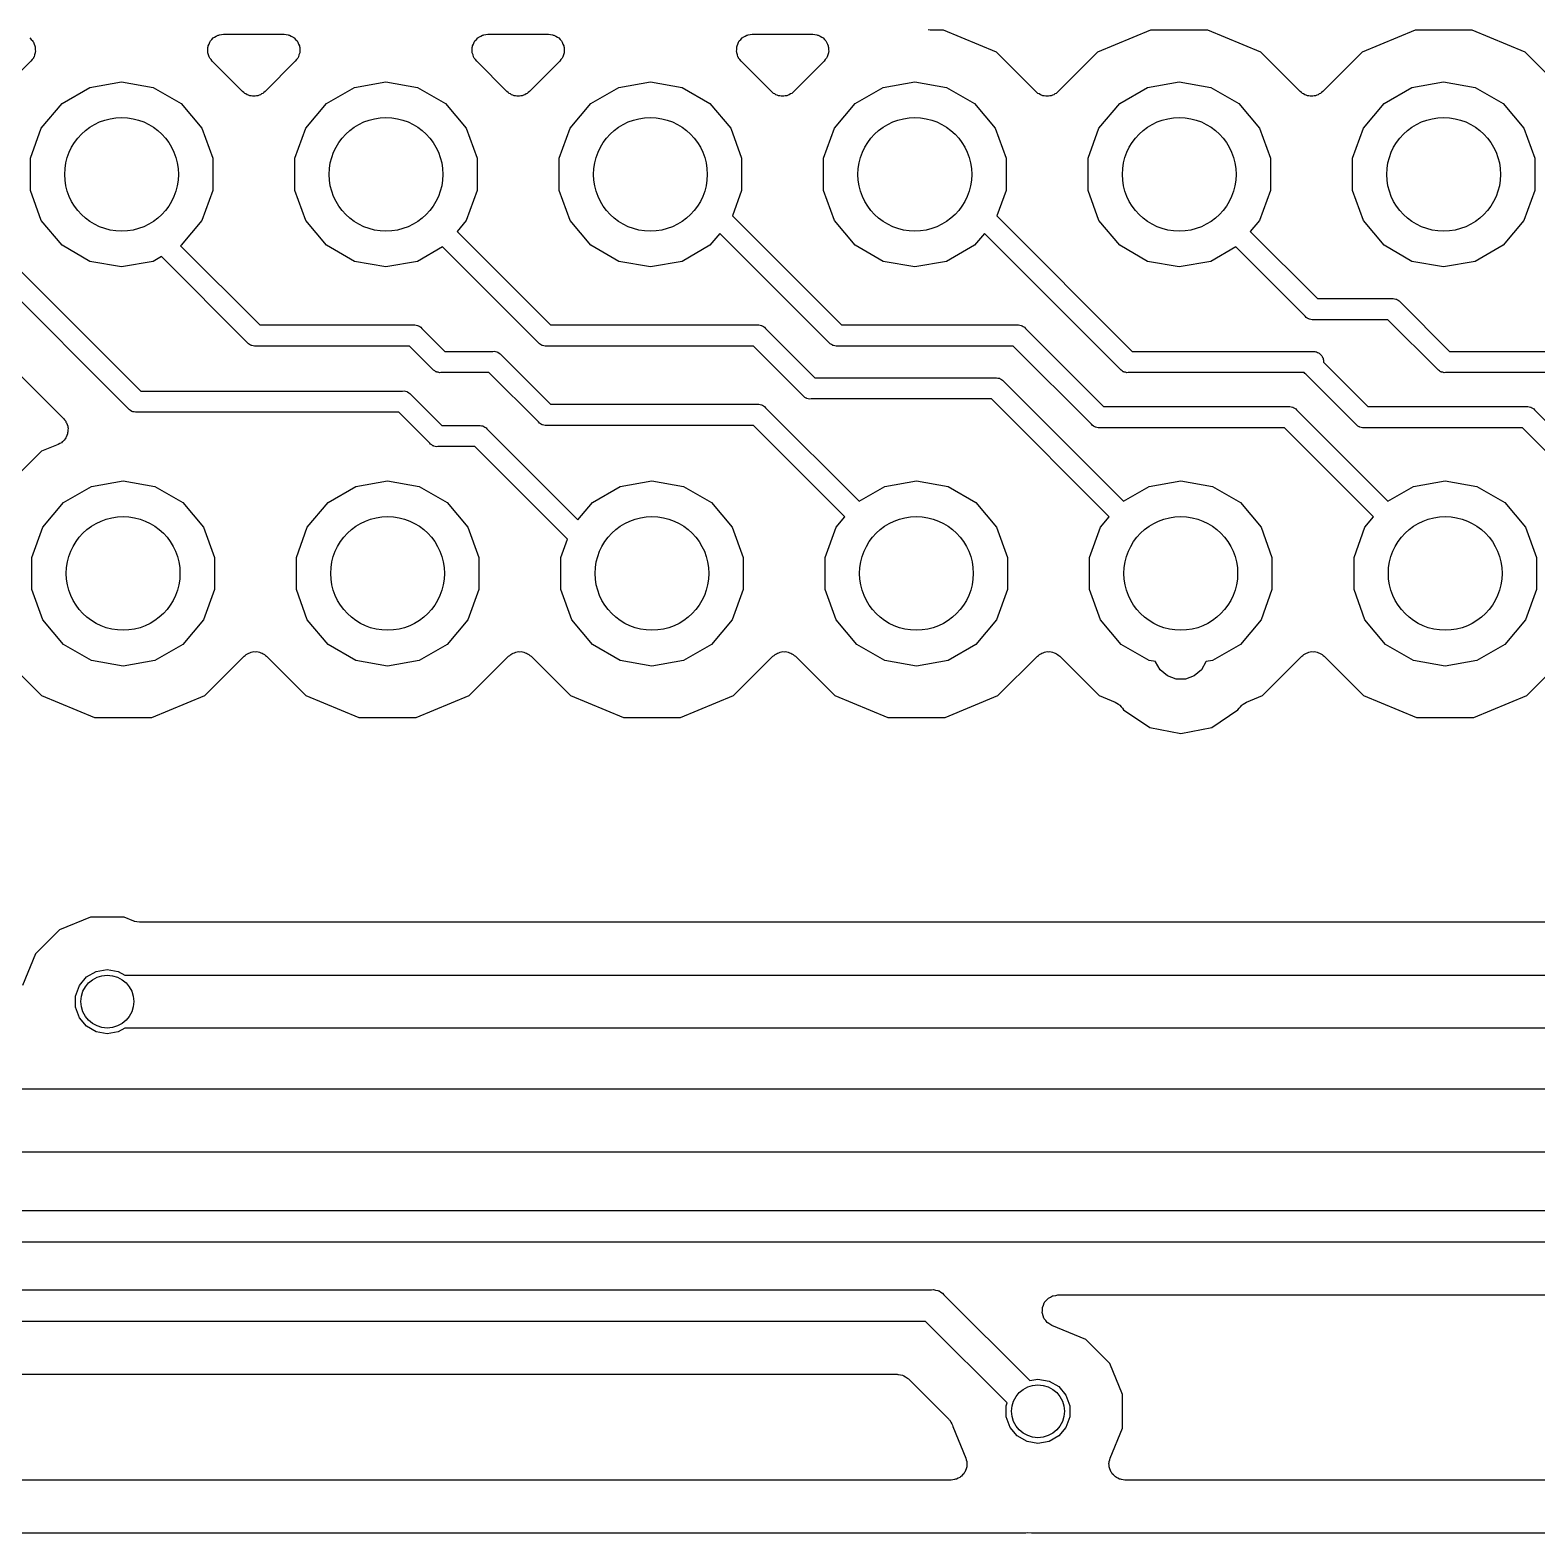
# Model space of a CAD drawing. Extents: x 24 to 196, y -189 to -31.
# Drawn here: x 162.81 to 177.28, y -59.39 to -44.94 of the extents above; entities that cross this region are included whole.
import ezdxf

# ---------------------------------------------------------------- set-up
doc = ezdxf.new("R2010")
doc.units = 0
doc.header["$MEASUREMENT"] = 0
doc.layers.add('BLACK', color=7, linetype='CONTINUOUS')

msp = doc.modelspace()

# ---------------------------------------------------------------- linework, layer by layer
at = {"layer": 'BLACK', "linetype": 'CONTINUOUS'}
for p, q in [((164.575, -45.0157), (164.58, -45.011)), ((164.58, -45.011), (164.598, -45.0025)), ((164.598, -45.0025), (164.615, -44.9926)), ((164.615, -44.9926), (164.622, -44.9914)), ((164.622, -44.9914), (164.628, -44.9886)), ((164.628, -44.9886), (164.647, -44.9869)), ((164.647, -44.9869), (164.667, -44.9834)), ((164.667, -44.9834), (165.249, -44.9834)), ((165.249, -44.9834), (165.269, -44.9869)), ((165.269, -44.9869), (165.288, -44.9886)), ((165.288, -44.9886), (165.294, -44.9914)), ((165.294, -44.9914), (165.301, -44.9926)), ((165.301, -44.9926), (165.318, -45.0025)), ((165.318, -45.0025), (165.336, -45.011)), ((165.336, -45.011), (165.341, -45.0157)), ((167.115, -45.0157), (167.12, -45.011)), ((167.12, -45.011), (167.138, -45.0025)), ((167.138, -45.0025), (167.155, -44.9926)), ((167.155, -44.9926), (167.162, -44.9914)), ((167.162, -44.9914), (167.168, -44.9886)), ((167.168, -44.9886), (167.187, -44.9869)), ((167.187, -44.9869), (167.207, -44.9834)), ((167.207, -44.9834), (167.789, -44.9834)), ((167.789, -44.9834), (167.809, -44.9869)), ((167.809, -44.9869), (167.828, -44.9886)), ((167.828, -44.9886), (167.834, -44.9914)), ((167.834, -44.9914), (167.841, -44.9926)), ((167.841, -44.9926), (167.858, -45.0025)), ((167.858, -45.0025), (167.876, -45.011)), ((167.876, -45.011), (167.881, -45.0157)), ((169.655, -45.0157), (169.66, -45.011)), ((169.66, -45.011), (169.678, -45.0025)), ((169.678, -45.0025), (169.695, -44.9926)), ((169.695, -44.9926), (169.702, -44.9914)), ((169.702, -44.9914), (169.708, -44.9886)), ((169.708, -44.9886), (169.727, -44.9869)), ((169.727, -44.9869), (169.747, -44.9834)), ((169.747, -44.9834), (170.329, -44.9834)), ((170.329, -44.9834), (170.349, -44.9869)), ((170.349, -44.9869), (170.368, -44.9886)), ((170.368, -44.9886), (170.374, -44.9914)), ((170.374, -44.9914), (170.381, -44.9926)), ((170.381, -44.9926), (170.398, -45.0025)), ((170.398, -45.0025), (170.416, -45.011)), ((170.416, -45.011), (170.421, -45.0157)), ((171.454, -44.9457), (171.435, -44.9422)), ((171.583, -44.9457), (171.454, -44.9457)), ((172.092, -45.1564), (171.583, -44.9457)), ((173.573, -44.9457), (173.064, -45.1564)), ((174.123, -44.9457), (173.573, -44.9457)), ((174.632, -45.1564), (174.123, -44.9457)), ((176.113, -44.9457), (175.604, -45.1564)), ((176.663, -44.9457), (176.113, -44.9457)), ((177.172, -45.1564), (176.663, -44.9457)), ((162.807, -45.0191), (162.82, -45.0343)), ((162.82, -45.0343), (162.834, -45.0484)), ((162.834, -45.0484), (162.837, -45.0545)), ((162.837, -45.0545), (162.841, -45.0596)), ((162.841, -45.0596), (162.848, -45.0783)), ((162.848, -45.0783), (162.856, -45.0964)), ((162.856, -45.0964), (162.857, -45.103)), ((162.857, -45.103), (162.859, -45.1093)), ((162.859, -45.1093), (162.859, -45.1293)), ((162.859, -45.1293), (162.861, -45.1491)), ((162.861, -45.1491), (162.859, -45.1556)), ((162.859, -45.1556), (162.859, -45.1623)), ((164.515, -45.1491), (164.517, -45.1293)), ((164.517, -45.1556), (164.515, -45.1491)), ((164.517, -45.1093), (164.519, -45.103)), ((164.517, -45.1293), (164.517, -45.1093)), ((164.517, -45.1623), (164.517, -45.1556)), ((164.519, -45.103), (164.52, -45.0964)), ((164.52, -45.0964), (164.528, -45.0783)), ((164.528, -45.0783), (164.535, -45.0596)), ((164.535, -45.0596), (164.539, -45.0545)), ((164.539, -45.0545), (164.542, -45.0484)), ((164.542, -45.0484), (164.556, -45.0343)), ((164.556, -45.0343), (164.569, -45.0191)), ((164.569, -45.0191), (164.575, -45.0157)), ((165.341, -45.0157), (165.347, -45.0191)), ((165.347, -45.0191), (165.36, -45.0343)), ((165.36, -45.0343), (165.374, -45.0484)), ((165.374, -45.0484), (165.377, -45.0545)), ((165.377, -45.0545), (165.381, -45.0596)), ((165.381, -45.0596), (165.388, -45.0783)), ((165.388, -45.0783), (165.396, -45.0964)), ((165.396, -45.0964), (165.397, -45.103)), ((165.397, -45.103), (165.399, -45.1093)), ((165.399, -45.1093), (165.399, -45.1293)), ((165.399, -45.1293), (165.401, -45.1491)), ((165.401, -45.1491), (165.399, -45.1556)), ((165.399, -45.1556), (165.399, -45.1623)), ((167.055, -45.1491), (167.057, -45.1293)), ((167.057, -45.1556), (167.055, -45.1491)), ((167.057, -45.1093), (167.059, -45.103)), ((167.057, -45.1293), (167.057, -45.1093)), ((167.057, -45.1623), (167.057, -45.1556)), ((167.059, -45.103), (167.06, -45.0964)), ((167.06, -45.0964), (167.068, -45.0783)), ((167.068, -45.0783), (167.075, -45.0596)), ((167.075, -45.0596), (167.079, -45.0545)), ((167.079, -45.0545), (167.082, -45.0484)), ((167.082, -45.0484), (167.096, -45.0343)), ((167.096, -45.0343), (167.109, -45.0191)), ((167.109, -45.0191), (167.115, -45.0157)), ((167.881, -45.0157), (167.887, -45.0191)), ((167.887, -45.0191), (167.9, -45.0343)), ((167.9, -45.0343), (167.914, -45.0484)), ((167.914, -45.0484), (167.917, -45.0545)), ((167.917, -45.0545), (167.921, -45.0596)), ((167.921, -45.0596), (167.928, -45.0783)), ((167.928, -45.0783), (167.936, -45.0964)), ((167.936, -45.0964), (167.937, -45.103)), ((167.937, -45.103), (167.939, -45.1093)), ((167.939, -45.1093), (167.939, -45.1293)), ((167.939, -45.1293), (167.941, -45.1491)), ((167.941, -45.1491), (167.939, -45.1556)), ((167.939, -45.1556), (167.939, -45.1623)), ((169.595, -45.1491), (169.597, -45.1293)), ((169.597, -45.1556), (169.595, -45.1491)), ((169.597, -45.1093), (169.599, -45.103)), ((169.597, -45.1293), (169.597, -45.1093)), ((169.597, -45.1623), (169.597, -45.1556)), ((169.599, -45.103), (169.6, -45.0964)), ((169.6, -45.0964), (169.608, -45.0783)), ((169.608, -45.0783), (169.615, -45.0596)), ((169.615, -45.0596), (169.619, -45.0545)), ((169.619, -45.0545), (169.622, -45.0484)), ((169.622, -45.0484), (169.636, -45.0343)), ((169.636, -45.0343), (169.649, -45.0191)), ((169.649, -45.0191), (169.655, -45.0157)), ((170.421, -45.0157), (170.427, -45.0191)), ((170.427, -45.0191), (170.44, -45.0343)), ((170.44, -45.0343), (170.454, -45.0484)), ((170.454, -45.0484), (170.457, -45.0545)), ((170.457, -45.0545), (170.461, -45.0596)), ((170.461, -45.0596), (170.468, -45.0783)), ((170.468, -45.0783), (170.476, -45.0964)), ((170.476, -45.0964), (170.477, -45.103)), ((170.477, -45.103), (170.479, -45.1093)), ((170.479, -45.1093), (170.479, -45.1293)), ((170.479, -45.1293), (170.481, -45.1491)), ((170.481, -45.1491), (170.479, -45.1556)), ((170.479, -45.1556), (170.479, -45.1623)), ((172.47, -45.5345), (172.092, -45.1564)), ((173.064, -45.1564), (172.686, -45.5345)), ((175.01, -45.5345), (174.632, -45.1564)), ((175.604, -45.1564), (175.226, -45.5345)), ((177.55, -45.5345), (177.172, -45.1564)), ((162.817, -45.2436), (162.526, -45.5345)), ((162.828, -45.2272), (162.817, -45.2436)), ((162.841, -45.212), (162.828, -45.2272)), ((162.843, -45.2057), (162.841, -45.212)), ((162.847, -45.2002), (162.843, -45.2057)), ((162.852, -45.181), (162.847, -45.2002)), ((162.859, -45.1623), (162.852, -45.181)), ((164.524, -45.181), (164.517, -45.1623)), ((164.529, -45.2002), (164.524, -45.181)), ((164.533, -45.2057), (164.529, -45.2002)), ((164.535, -45.212), (164.533, -45.2057)), ((164.548, -45.2273), (164.535, -45.212)), ((164.559, -45.2436), (164.548, -45.2273)), ((164.85, -45.5345), (164.559, -45.2436)), ((165.357, -45.2436), (165.066, -45.5345)), ((165.368, -45.2272), (165.357, -45.2436)), ((165.381, -45.212), (165.368, -45.2272)), ((165.383, -45.2057), (165.381, -45.212)), ((165.387, -45.2002), (165.383, -45.2057)), ((165.392, -45.181), (165.387, -45.2002)), ((165.399, -45.1623), (165.392, -45.181)), ((167.064, -45.181), (167.057, -45.1623)), ((167.069, -45.2002), (167.064, -45.181)), ((167.073, -45.2057), (167.069, -45.2002)), ((167.075, -45.212), (167.073, -45.2057)), ((167.088, -45.2273), (167.075, -45.212)), ((167.099, -45.2436), (167.088, -45.2273)), ((167.39, -45.5345), (167.099, -45.2436)), ((167.897, -45.2436), (167.606, -45.5345)), ((167.908, -45.2272), (167.897, -45.2436)), ((167.921, -45.212), (167.908, -45.2272)), ((167.923, -45.2057), (167.921, -45.212)), ((167.927, -45.2002), (167.923, -45.2057)), ((167.932, -45.181), (167.927, -45.2002)), ((167.939, -45.1623), (167.932, -45.181)), ((169.604, -45.181), (169.597, -45.1623)), ((169.609, -45.2002), (169.604, -45.181)), ((169.613, -45.2057), (169.609, -45.2002)), ((169.615, -45.212), (169.613, -45.2057)), ((169.628, -45.2273), (169.615, -45.212)), ((169.639, -45.2436), (169.628, -45.2273)), ((169.93, -45.5345), (169.639, -45.2436)), ((170.437, -45.2436), (170.146, -45.5345)), ((170.448, -45.2272), (170.437, -45.2436)), ((170.461, -45.212), (170.448, -45.2272)), ((170.463, -45.2057), (170.461, -45.212)), ((170.467, -45.2002), (170.463, -45.2057)), ((170.472, -45.181), (170.467, -45.2002)), ((170.479, -45.1623), (170.472, -45.181)), ((163.384, -45.4938), (163.688, -45.4402)), ((163.688, -45.4402), (163.992, -45.4938)), ((165.924, -45.4938), (166.228, -45.4402)), ((166.228, -45.4402), (166.532, -45.4938)), ((168.464, -45.4938), (168.768, -45.4402)), ((168.768, -45.4402), (169.072, -45.4938)), ((171.004, -45.4938), (171.308, -45.4402)), ((171.308, -45.4402), (171.612, -45.4938)), ((173.544, -45.4938), (173.848, -45.4402)), ((173.848, -45.4402), (174.152, -45.4938)), ((176.084, -45.4938), (176.388, -45.4402)), ((176.388, -45.4402), (176.692, -45.4938)), ((163.116, -45.6484), (163.384, -45.4938)), ((163.992, -45.4938), (164.26, -45.6484)), ((164.861, -45.5422), (164.85, -45.5345)), ((164.871, -45.5516), (164.861, -45.5422)), ((164.883, -45.5572), (164.871, -45.5516)), ((164.894, -45.5649), (164.883, -45.5572)), ((164.906, -45.5683), (164.894, -45.5649)), ((164.919, -45.574), (164.906, -45.5683)), ((164.932, -45.5751), (164.919, -45.574)), ((164.945, -45.5786), (164.932, -45.5751)), ((164.958, -45.5774), (164.945, -45.5786)), ((164.971, -45.5786), (164.958, -45.5774)), ((164.984, -45.5751), (164.971, -45.5786)), ((164.997, -45.574), (164.984, -45.5751)), ((165.01, -45.5683), (164.997, -45.574)), ((165.022, -45.5649), (165.01, -45.5683)), ((165.033, -45.5573), (165.022, -45.5649)), ((165.045, -45.5516), (165.033, -45.5573)), ((165.055, -45.5422), (165.045, -45.5516)), ((165.066, -45.5345), (165.055, -45.5422)), ((165.656, -45.6484), (165.924, -45.4938)), ((166.532, -45.4938), (166.8, -45.6484)), ((167.401, -45.5422), (167.39, -45.5345)), ((167.411, -45.5516), (167.401, -45.5422)), ((167.423, -45.5572), (167.411, -45.5516)), ((167.434, -45.5649), (167.423, -45.5572)), ((167.446, -45.5683), (167.434, -45.5649)), ((167.459, -45.574), (167.446, -45.5683)), ((167.472, -45.5751), (167.459, -45.574)), ((167.485, -45.5786), (167.472, -45.5751)), ((167.498, -45.5774), (167.485, -45.5786)), ((167.511, -45.5786), (167.498, -45.5774)), ((167.524, -45.5751), (167.511, -45.5786)), ((167.537, -45.574), (167.524, -45.5751)), ((167.55, -45.5683), (167.537, -45.574)), ((167.562, -45.5649), (167.55, -45.5683)), ((167.573, -45.5573), (167.562, -45.5649)), ((167.585, -45.5516), (167.573, -45.5573)), ((167.595, -45.5422), (167.585, -45.5516)), ((167.606, -45.5345), (167.595, -45.5422)), ((168.196, -45.6484), (168.464, -45.4938)), ((169.072, -45.4938), (169.34, -45.6484)), ((169.941, -45.5422), (169.93, -45.5345)), ((169.951, -45.5516), (169.941, -45.5422)), ((169.963, -45.5572), (169.951, -45.5516)), ((169.974, -45.5649), (169.963, -45.5572)), ((169.986, -45.5683), (169.974, -45.5649)), ((169.999, -45.574), (169.986, -45.5683)), ((170.012, -45.5751), (169.999, -45.574)), ((170.025, -45.5786), (170.012, -45.5751)), ((170.038, -45.5774), (170.025, -45.5786)), ((170.051, -45.5786), (170.038, -45.5774)), ((170.064, -45.5751), (170.051, -45.5786)), ((170.077, -45.574), (170.064, -45.5751)), ((170.09, -45.5683), (170.077, -45.574)), ((170.102, -45.5649), (170.09, -45.5683)), ((170.113, -45.5573), (170.102, -45.5649)), ((170.125, -45.5516), (170.113, -45.5573)), ((170.135, -45.5422), (170.125, -45.5516)), ((170.146, -45.5345), (170.135, -45.5422)), ((170.736, -45.6484), (171.004, -45.4938)), ((171.612, -45.4938), (171.88, -45.6484)), ((172.481, -45.5422), (172.47, -45.5345)), ((172.491, -45.5516), (172.481, -45.5422)), ((172.503, -45.5573), (172.491, -45.5516)), ((172.514, -45.5649), (172.503, -45.5573)), ((172.526, -45.5683), (172.514, -45.5649)), ((172.539, -45.574), (172.526, -45.5683)), ((172.552, -45.5751), (172.539, -45.574)), ((172.565, -45.5786), (172.552, -45.5751)), ((172.578, -45.5774), (172.565, -45.5786)), ((172.591, -45.5786), (172.578, -45.5774)), ((172.604, -45.5751), (172.591, -45.5786)), ((172.617, -45.574), (172.604, -45.5751)), ((172.63, -45.5683), (172.617, -45.574)), ((172.642, -45.5649), (172.63, -45.5683)), ((172.653, -45.5573), (172.642, -45.5649)), ((172.665, -45.5516), (172.653, -45.5573)), ((172.675, -45.5422), (172.665, -45.5516)), ((172.686, -45.5345), (172.675, -45.5422)), ((173.276, -45.6484), (173.544, -45.4938)), ((174.152, -45.4938), (174.42, -45.6484)), ((175.021, -45.5422), (175.01, -45.5345)), ((175.031, -45.5516), (175.021, -45.5422)), ((175.043, -45.5573), (175.031, -45.5516)), ((175.054, -45.5649), (175.043, -45.5573)), ((175.066, -45.5683), (175.054, -45.5649)), ((175.079, -45.574), (175.066, -45.5683)), ((175.092, -45.5751), (175.079, -45.574)), ((175.105, -45.5786), (175.092, -45.5751)), ((175.118, -45.5774), (175.105, -45.5786)), ((175.131, -45.5786), (175.118, -45.5774)), ((175.144, -45.5751), (175.131, -45.5786)), ((175.157, -45.574), (175.144, -45.5751)), ((175.17, -45.5683), (175.157, -45.574)), ((175.182, -45.5649), (175.17, -45.5683)), ((175.193, -45.5573), (175.182, -45.5649)), ((175.205, -45.5516), (175.193, -45.5573)), ((175.215, -45.5422), (175.205, -45.5516)), ((175.226, -45.5345), (175.215, -45.5422)), ((175.816, -45.6484), (176.084, -45.4938)), ((176.692, -45.4938), (176.96, -45.6484)), ((162.917, -45.8851), (163.116, -45.6484)), ((164.26, -45.6484), (164.459, -45.8851)), ((165.457, -45.8851), (165.656, -45.6484)), ((166.8, -45.6484), (166.999, -45.8851)), ((167.997, -45.8851), (168.196, -45.6484)), ((169.34, -45.6484), (169.539, -45.8851)), ((170.537, -45.8851), (170.736, -45.6484)), ((171.88, -45.6484), (172.079, -45.8851)), ((173.077, -45.8851), (173.276, -45.6484)), ((174.42, -45.6484), (174.619, -45.8851)), ((175.617, -45.8851), (175.816, -45.6484)), ((176.96, -45.6484), (177.159, -45.8851)), ((162.812, -46.1755), (162.917, -45.8851)), ((164.459, -45.8851), (164.564, -46.1755)), ((165.352, -46.1755), (165.457, -45.8851)), ((166.999, -45.8851), (167.104, -46.1755)), ((167.892, -46.1755), (167.997, -45.8851)), ((169.539, -45.8851), (169.644, -46.1755)), ((170.432, -46.1755), (170.537, -45.8851)), ((172.079, -45.8851), (172.184, -46.1755)), ((172.972, -46.1755), (173.077, -45.8851)), ((174.619, -45.8851), (174.724, -46.1755)), ((175.512, -46.1755), (175.617, -45.8851)), ((177.159, -45.8851), (177.264, -46.1755)), ((162.812, -46.4845), (162.812, -46.1755)), ((164.564, -46.1755), (164.564, -46.4845)), ((165.352, -46.4845), (165.352, -46.1755)), ((167.104, -46.1755), (167.104, -46.4845)), ((167.892, -46.4845), (167.892, -46.1755)), ((169.644, -46.1755), (169.644, -46.4845)), ((170.432, -46.4845), (170.432, -46.1755)), ((172.184, -46.1755), (172.184, -46.4845)), ((172.972, -46.4845), (172.972, -46.1755)), ((174.724, -46.1755), (174.724, -46.4845)), ((175.512, -46.4845), (175.512, -46.1755)), ((177.264, -46.1755), (177.264, -46.4845)), ((162.003, -46.5432), (163.872, -48.4124)), ((162.917, -46.7749), (162.812, -46.4845)), ((164.564, -46.4845), (164.459, -46.7749)), ((165.457, -46.7749), (165.352, -46.4845)), ((167.104, -46.4845), (166.999, -46.7749)), ((167.997, -46.7749), (167.892, -46.4845)), ((169.644, -46.4845), (169.555, -46.7295)), ((170.537, -46.7749), (170.432, -46.4845)), ((172.184, -46.4845), (172.095, -46.7295)), ((173.077, -46.7749), (172.972, -46.4845)), ((174.724, -46.4845), (174.619, -46.7749)), ((175.617, -46.7749), (175.512, -46.4845)), ((177.264, -46.4845), (177.159, -46.7749)), ((169.555, -46.7295), (170.603, -47.7774)), ((172.095, -46.7295), (173.397, -48.0314)), ((163.755, -48.5827), (161.926, -46.7539)), ((163.116, -47.0116), (162.917, -46.7749)), ((164.459, -46.7749), (164.26, -47.0116)), ((165.656, -47.0116), (165.457, -46.7749)), ((166.999, -46.7749), (166.911, -46.8793)), ((166.911, -46.8793), (167.809, -47.7774)), ((168.196, -47.0116), (167.997, -46.7749)), ((170.736, -47.0116), (170.537, -46.7749)), ((173.276, -47.0116), (173.077, -46.7749)), ((174.619, -46.7749), (174.531, -46.8793)), ((174.531, -46.8793), (175.175, -47.5234)), ((175.816, -47.0116), (175.617, -46.7749)), ((177.159, -46.7749), (176.96, -47.0116)), ((163.384, -47.1662), (163.116, -47.0116)), ((164.26, -47.0116), (164.253, -47.0155)), ((164.253, -47.0155), (165.015, -47.7774)), ((165.924, -47.1662), (165.656, -47.0116)), ((166.772, -47.0277), (166.532, -47.1662)), ((167.692, -47.9477), (166.772, -47.0277)), ((168.464, -47.1662), (168.196, -47.0116)), ((169.34, -47.0116), (169.072, -47.1662)), ((169.436, -46.8975), (169.34, -47.0116)), ((170.486, -47.9477), (169.436, -46.8975)), ((171.004, -47.1662), (170.736, -47.0116)), ((171.88, -47.0116), (171.612, -47.1662)), ((171.976, -46.8975), (171.88, -47.0116)), ((173.28, -48.2017), (171.976, -46.8975)), ((173.544, -47.1662), (173.276, -47.0116)), ((174.392, -47.0277), (174.152, -47.1662)), ((175.058, -47.6937), (174.392, -47.0277)), ((176.084, -47.1662), (175.816, -47.0116)), ((176.96, -47.0116), (176.692, -47.1662)), ((163.688, -47.2198), (163.384, -47.1662)), ((163.992, -47.1662), (163.688, -47.2198)), ((164.071, -47.1207), (163.992, -47.1662)), ((164.898, -47.9477), (164.071, -47.1207)), ((166.228, -47.2198), (165.924, -47.1662)), ((166.532, -47.1662), (166.228, -47.2198)), ((168.768, -47.2198), (168.464, -47.1662)), ((169.072, -47.1662), (168.768, -47.2198)), ((171.308, -47.2198), (171.004, -47.1662)), ((171.612, -47.1662), (171.308, -47.2198)), ((173.848, -47.2198), (173.544, -47.1662)), ((174.152, -47.1662), (173.848, -47.2198)), ((176.388, -47.2198), (176.084, -47.1662)), ((176.692, -47.1662), (176.388, -47.2198)), ((162.022, -47.5681), (163.13, -48.676)), ((175.175, -47.5234), (175.891, -47.5234)), ((175.891, -47.5234), (175.904, -47.5222)), ((175.904, -47.5222), (175.917, -47.5257)), ((175.917, -47.5257), (175.93, -47.5281)), ((175.93, -47.5281), (175.934, -47.5303)), ((175.934, -47.5303), (175.939, -47.5315)), ((175.939, -47.5315), (175.95, -47.5392)), ((175.95, -47.5392), (175.961, -47.546)), ((175.961, -47.546), (175.97, -47.5563)), ((175.97, -47.5563), (176.445, -48.0314)), ((175.067, -47.704), (175.058, -47.6937)), ((175.078, -47.7108), (175.067, -47.704)), ((175.089, -47.7185), (175.078, -47.7108)), ((175.094, -47.7197), (175.089, -47.7185)), ((175.098, -47.7219), (175.094, -47.7197)), ((175.111, -47.7243), (175.098, -47.7219)), ((175.124, -47.7278), (175.111, -47.7243)), ((175.137, -47.7266), (175.124, -47.7278)), ((175.853, -47.7266), (175.137, -47.7266)), ((176.328, -48.2017), (175.853, -47.7266)), ((165.015, -47.7774), (166.493, -47.7774)), ((166.493, -47.7774), (166.506, -47.7762)), ((166.506, -47.7762), (166.519, -47.7797)), ((166.519, -47.7797), (166.532, -47.7821)), ((166.532, -47.7821), (166.536, -47.7843)), ((166.536, -47.7843), (166.541, -47.7855)), ((166.541, -47.7855), (166.552, -47.7932)), ((166.552, -47.7932), (166.563, -47.8)), ((166.563, -47.8), (166.572, -47.8103)), ((166.572, -47.8103), (166.793, -48.0314)), ((167.809, -47.7774), (169.795, -47.7774)), ((169.795, -47.7774), (169.808, -47.7762)), ((169.808, -47.7762), (169.821, -47.7797)), ((169.821, -47.7797), (169.834, -47.7821)), ((169.834, -47.7821), (169.838, -47.7843)), ((169.838, -47.7843), (169.843, -47.7855)), ((169.843, -47.7855), (169.854, -47.7932)), ((169.854, -47.7932), (169.865, -47.8)), ((169.865, -47.8), (169.874, -47.8103)), ((169.874, -47.8103), (170.349, -48.2854)), ((170.603, -47.7774), (172.291, -47.7774)), ((172.291, -47.7774), (172.304, -47.7762)), ((172.304, -47.7762), (172.317, -47.7797)), ((172.317, -47.7797), (172.331, -47.7821)), ((172.331, -47.7821), (172.335, -47.7843)), ((172.335, -47.7843), (172.339, -47.7855)), ((172.339, -47.7855), (172.35, -47.7932)), ((172.35, -47.7932), (172.362, -47.8)), ((172.362, -47.8), (172.37, -47.8103)), ((172.37, -47.8103), (173.121, -48.5612)), ((164.907, -47.958), (164.898, -47.9477)), ((164.918, -47.9648), (164.907, -47.958)), ((164.929, -47.9725), (164.918, -47.9648)), ((164.934, -47.9737), (164.929, -47.9725)), ((164.938, -47.9759), (164.934, -47.9737)), ((164.951, -47.9783), (164.938, -47.9759)), ((164.964, -47.9818), (164.951, -47.9783)), ((164.977, -47.9806), (164.964, -47.9818)), ((166.455, -47.9806), (164.977, -47.9806)), ((166.676, -48.2017), (166.455, -47.9806)), ((166.793, -48.0314), (167.255, -48.0314)), ((167.255, -48.0314), (167.268, -48.0302)), ((167.268, -48.0302), (167.281, -48.0337)), ((167.281, -48.0337), (167.294, -48.0361)), ((167.294, -48.0361), (167.298, -48.0383)), ((167.298, -48.0383), (167.303, -48.0395)), ((167.303, -48.0395), (167.314, -48.0472)), ((167.314, -48.0472), (167.325, -48.054)), ((167.701, -47.958), (167.692, -47.9477)), ((167.712, -47.9648), (167.701, -47.958)), ((167.723, -47.9725), (167.712, -47.9648)), ((167.728, -47.9737), (167.723, -47.9725)), ((167.732, -47.9759), (167.728, -47.9737)), ((167.745, -47.9783), (167.732, -47.9759)), ((167.758, -47.9818), (167.745, -47.9783)), ((167.771, -47.9806), (167.758, -47.9818)), ((169.757, -47.9806), (167.771, -47.9806)), ((170.232, -48.4557), (169.757, -47.9806)), ((170.495, -47.958), (170.486, -47.9477)), ((170.506, -47.9648), (170.495, -47.958)), ((170.517, -47.9725), (170.506, -47.9648)), ((170.522, -47.9737), (170.517, -47.9725)), ((170.526, -47.9759), (170.522, -47.9737)), ((170.539, -47.9783), (170.526, -47.9759)), ((170.552, -47.9818), (170.539, -47.9783)), ((170.565, -47.9806), (170.552, -47.9818)), ((172.253, -47.9806), (170.565, -47.9806)), ((173.004, -48.7315), (172.253, -47.9806)), ((173.397, -48.0314), (175.151, -48.0314)), ((175.151, -48.0314), (175.159, -48.0345)), ((175.159, -48.0345), (175.168, -48.0361)), ((175.168, -48.0361), (175.176, -48.0406)), ((175.176, -48.0406), (175.185, -48.0437)), ((175.185, -48.0437), (175.191, -48.0495)), ((175.191, -48.0495), (175.199, -48.054)), ((176.445, -48.0314), (181.987, -48.0314)), ((167.325, -48.054), (167.334, -48.0643)), ((167.334, -48.0643), (167.809, -48.5394)), ((175.199, -48.054), (175.205, -48.0609)), ((175.205, -48.0609), (175.212, -48.0667)), ((175.212, -48.0667), (175.217, -48.0745)), ((175.217, -48.0745), (175.222, -48.0814)), ((175.222, -48.0814), (175.225, -48.0899)), ((175.225, -48.0899), (175.23, -48.0977)), ((175.23, -48.0977), (175.232, -48.1066)), ((175.232, -48.1066), (175.235, -48.1151)), ((175.235, -48.1151), (175.235, -48.1345)), ((175.235, -48.1345), (175.661, -48.5612)), ((166.685, -48.212), (166.676, -48.2017)), ((166.696, -48.2188), (166.685, -48.212)), ((166.707, -48.2265), (166.696, -48.2188)), ((166.712, -48.2277), (166.707, -48.2265)), ((166.716, -48.2299), (166.712, -48.2277)), ((166.729, -48.2323), (166.716, -48.2299)), ((166.742, -48.2358), (166.729, -48.2323)), ((166.755, -48.2346), (166.742, -48.2358)), ((167.217, -48.2346), (166.755, -48.2346)), ((167.692, -48.7097), (167.217, -48.2346)), ((170.349, -48.2854), (172.081, -48.2854)), ((172.081, -48.2854), (172.094, -48.2842)), ((172.094, -48.2842), (172.107, -48.2877)), ((172.107, -48.2877), (172.12, -48.2901)), ((172.12, -48.2901), (172.124, -48.2923)), ((172.124, -48.2923), (172.129, -48.2935)), ((172.129, -48.2935), (172.14, -48.3012)), ((172.14, -48.3012), (172.151, -48.308)), ((172.151, -48.308), (172.16, -48.3183)), ((172.16, -48.3183), (173.313, -49.4709)), ((173.289, -48.212), (173.28, -48.2017)), ((173.3, -48.2188), (173.289, -48.212)), ((173.311, -48.2265), (173.3, -48.2188)), ((173.316, -48.2277), (173.311, -48.2265)), ((173.32, -48.2299), (173.316, -48.2277)), ((173.333, -48.2323), (173.32, -48.2299)), ((173.346, -48.2358), (173.333, -48.2323)), ((173.359, -48.2346), (173.346, -48.2358)), ((175.049, -48.2346), (173.359, -48.2346)), ((175.054, -48.2429), (175.049, -48.2346)), ((175.064, -48.2516), (175.054, -48.2429)), ((175.544, -48.7315), (175.064, -48.2516)), ((176.337, -48.212), (176.328, -48.2017)), ((176.348, -48.2188), (176.337, -48.212)), ((176.359, -48.2265), (176.348, -48.2188)), ((176.364, -48.2277), (176.359, -48.2265)), ((176.368, -48.2299), (176.364, -48.2277)), ((176.381, -48.2323), (176.368, -48.2299)), ((176.394, -48.2358), (176.381, -48.2323)), ((176.407, -48.2346), (176.394, -48.2358)), ((181.949, -48.2346), (176.407, -48.2346)), ((163.872, -48.4124), (166.388, -48.4124)), ((166.388, -48.4124), (166.401, -48.4112)), ((166.401, -48.4112), (166.414, -48.4147)), ((166.414, -48.4147), (166.427, -48.4171)), ((166.427, -48.4171), (166.431, -48.4193)), ((166.431, -48.4193), (166.436, -48.4205)), ((166.436, -48.4205), (166.447, -48.4282)), ((166.447, -48.4282), (166.458, -48.435)), ((166.458, -48.435), (166.467, -48.4453)), ((166.467, -48.4453), (166.765, -48.7434)), ((170.241, -48.466), (170.232, -48.4557)), ((170.252, -48.4728), (170.241, -48.466)), ((170.263, -48.4805), (170.252, -48.4728)), ((170.268, -48.4817), (170.263, -48.4805)), ((170.272, -48.4839), (170.268, -48.4817)), ((170.285, -48.4863), (170.272, -48.4839)), ((170.298, -48.4898), (170.285, -48.4863)), ((163.764, -48.593), (163.755, -48.5827)), ((163.775, -48.5998), (163.764, -48.593)), ((163.786, -48.6075), (163.775, -48.5998)), ((163.791, -48.6087), (163.786, -48.6075)), ((163.795, -48.6109), (163.791, -48.6087)), ((163.808, -48.6133), (163.795, -48.6109)), ((163.821, -48.6168), (163.808, -48.6133)), ((163.834, -48.6156), (163.821, -48.6168)), ((166.35, -48.6156), (163.834, -48.6156)), ((166.648, -48.9137), (166.35, -48.6156)), ((167.809, -48.5394), (169.795, -48.5394)), ((169.795, -48.5394), (169.808, -48.5382)), ((169.808, -48.5382), (169.821, -48.5417)), ((169.821, -48.5417), (169.834, -48.5441)), ((169.834, -48.5441), (169.838, -48.5463)), ((169.838, -48.5463), (169.843, -48.5475)), ((169.843, -48.5475), (169.854, -48.5552)), ((169.854, -48.5552), (169.865, -48.562)), ((169.865, -48.562), (169.874, -48.5723)), ((169.874, -48.5723), (170.773, -49.4709)), ((170.311, -48.4886), (170.298, -48.4898)), ((172.043, -48.4886), (170.311, -48.4886)), ((173.175, -49.6211), (172.043, -48.4886)), ((173.121, -48.5612), (174.896, -48.5612)), ((174.896, -48.5612), (174.91, -48.56)), ((174.91, -48.56), (174.923, -48.5635)), ((174.923, -48.5635), (174.936, -48.5658)), ((174.936, -48.5658), (174.94, -48.5681)), ((174.94, -48.5681), (174.944, -48.5693)), ((174.944, -48.5693), (174.955, -48.577)), ((174.955, -48.577), (174.967, -48.5838)), ((174.967, -48.5838), (174.976, -48.5941)), ((174.976, -48.5941), (175.853, -49.4709)), ((175.661, -48.5612), (177.182, -48.5612)), ((177.182, -48.5612), (177.196, -48.56)), ((177.196, -48.56), (177.209, -48.5635)), ((177.209, -48.5635), (177.222, -48.5658)), ((177.222, -48.5658), (177.226, -48.5681)), ((177.226, -48.5681), (177.23, -48.5693)), ((177.23, -48.5693), (177.241, -48.577)), ((177.241, -48.577), (177.253, -48.5838)), ((177.253, -48.5838), (177.262, -48.5941)), ((177.262, -48.5941), (177.715, -49.0474)), ((163.13, -48.676), (163.139, -48.6896)), ((163.139, -48.6896), (163.151, -48.7018)), ((163.151, -48.7018), (163.154, -48.7111)), ((163.154, -48.7111), (163.16, -48.7193)), ((163.16, -48.7193), (163.165, -48.7354)), ((163.165, -48.7354), (163.171, -48.7507)), ((163.171, -48.7507), (163.171, -48.7608)), ((163.171, -48.7608), (163.174, -48.7704)), ((163.174, -48.7704), (163.172, -48.787)), ((166.765, -48.7434), (167.119, -48.7434)), ((167.119, -48.7434), (167.132, -48.7422)), ((167.132, -48.7422), (167.145, -48.7457)), ((167.145, -48.7457), (167.158, -48.7481)), ((167.158, -48.7481), (167.162, -48.7503)), ((167.162, -48.7503), (167.167, -48.7515)), ((167.167, -48.7515), (167.178, -48.7592)), ((167.178, -48.7592), (167.189, -48.766)), ((167.189, -48.766), (167.198, -48.7763)), ((167.198, -48.7763), (168.071, -49.6497)), ((167.701, -48.72), (167.692, -48.7097)), ((167.712, -48.7268), (167.701, -48.72)), ((167.723, -48.7345), (167.712, -48.7268)), ((167.728, -48.7357), (167.723, -48.7345)), ((167.732, -48.7379), (167.728, -48.7357)), ((167.745, -48.7403), (167.732, -48.7379)), ((167.758, -48.7438), (167.745, -48.7403)), ((167.771, -48.7426), (167.758, -48.7438)), ((169.757, -48.7426), (167.771, -48.7426)), ((170.635, -49.6211), (169.757, -48.7426)), ((173.013, -48.7418), (173.004, -48.7315)), ((173.025, -48.7486), (173.013, -48.7418)), ((173.036, -48.7563), (173.025, -48.7486)), ((173.04, -48.7575), (173.036, -48.7563)), ((173.044, -48.7597), (173.04, -48.7575)), ((173.057, -48.7621), (173.044, -48.7597)), ((173.07, -48.7656), (173.057, -48.7621)), ((173.084, -48.7644), (173.07, -48.7656)), ((174.859, -48.7644), (173.084, -48.7644)), ((175.715, -49.6211), (174.859, -48.7644)), ((175.553, -48.7418), (175.544, -48.7315)), ((175.565, -48.7486), (175.553, -48.7418)), ((175.576, -48.7563), (175.565, -48.7486)), ((175.58, -48.7575), (175.576, -48.7563)), ((175.584, -48.7597), (175.58, -48.7575)), ((175.597, -48.7621), (175.584, -48.7597)), ((175.61, -48.7656), (175.597, -48.7621)), ((175.624, -48.7644), (175.61, -48.7656)), ((177.145, -48.7644), (175.624, -48.7644)), ((177.598, -49.2177), (177.145, -48.7644)), ((163.094, -48.9156), (163.08, -48.9245)), ((163.11, -48.9086), (163.094, -48.9156)), ((163.117, -48.9015), (163.11, -48.9086)), ((163.125, -48.8961), (163.117, -48.9015)), ((163.135, -48.8829), (163.125, -48.8961)), ((163.147, -48.8711), (163.135, -48.8829)), ((163.151, -48.8621), (163.147, -48.8711)), ((163.157, -48.8541), (163.151, -48.8621)), ((163.162, -48.8382), (163.157, -48.8541)), ((163.169, -48.8232), (163.162, -48.8382)), ((163.17, -48.8132), (163.169, -48.8232)), ((163.173, -48.8036), (163.17, -48.8132)), ((163.172, -48.787), (163.173, -48.8036)), ((166.657, -48.924), (166.648, -48.9137)), ((162.919, -48.9914), (162.541, -49.3695)), ((163.08, -48.9245), (162.919, -48.9914)), ((166.668, -48.9308), (166.657, -48.924)), ((166.679, -48.9385), (166.668, -48.9308)), ((166.684, -48.9397), (166.679, -48.9385)), ((166.688, -48.9419), (166.684, -48.9397)), ((166.701, -48.9443), (166.688, -48.9419)), ((166.714, -48.9478), (166.701, -48.9443)), ((166.727, -48.9466), (166.714, -48.9478)), ((167.081, -48.9466), (166.727, -48.9466)), ((167.97, -49.8359), (167.081, -48.9466)), ((163.131, -49.4834), (163.399, -49.3288)), ((163.399, -49.3288), (163.703, -49.2752)), ((163.703, -49.2752), (164.007, -49.3288)), ((164.007, -49.3288), (164.275, -49.4834)), ((165.671, -49.4834), (165.939, -49.3288)), ((165.939, -49.3288), (166.243, -49.2752)), ((166.243, -49.2752), (166.547, -49.3288)), ((166.547, -49.3288), (166.815, -49.4834)), ((168.211, -49.4834), (168.479, -49.3288)), ((168.479, -49.3288), (168.783, -49.2752)), ((168.783, -49.2752), (169.087, -49.3288)), ((169.087, -49.3288), (169.355, -49.4834)), ((170.773, -49.4709), (171.019, -49.3288)), ((171.019, -49.3288), (171.323, -49.2752)), ((171.323, -49.2752), (171.627, -49.3288)), ((171.627, -49.3288), (171.895, -49.4834)), ((173.313, -49.4709), (173.559, -49.3288)), ((173.559, -49.3288), (173.863, -49.2752)), ((173.863, -49.2752), (174.167, -49.3288)), ((174.167, -49.3288), (174.435, -49.4834)), ((175.853, -49.4709), (176.099, -49.3288)), ((176.099, -49.3288), (176.403, -49.2752)), ((176.403, -49.2752), (176.707, -49.3288)), ((176.707, -49.3288), (176.975, -49.4834)), ((162.932, -49.7201), (163.131, -49.4834)), ((164.275, -49.4834), (164.474, -49.7201)), ((165.472, -49.7201), (165.671, -49.4834)), ((166.815, -49.4834), (167.014, -49.7201)), ((168.071, -49.6497), (168.211, -49.4834)), ((169.355, -49.4834), (169.554, -49.7201)), ((171.895, -49.4834), (172.094, -49.7201)), ((174.435, -49.4834), (174.634, -49.7201)), ((176.975, -49.4834), (177.174, -49.7201)), ((170.552, -49.7201), (170.635, -49.6211)), ((173.092, -49.7201), (173.175, -49.6211)), ((175.632, -49.7201), (175.715, -49.6211)), ((162.827, -50.0105), (162.932, -49.7201)), ((164.474, -49.7201), (164.579, -50.0105)), ((165.367, -50.0105), (165.472, -49.7201)), ((167.014, -49.7201), (167.119, -50.0105)), ((169.554, -49.7201), (169.659, -50.0105)), ((170.447, -50.0105), (170.552, -49.7201)), ((172.094, -49.7201), (172.199, -50.0105)), ((172.987, -50.0105), (173.092, -49.7201)), ((174.634, -49.7201), (174.739, -50.0105)), ((175.527, -50.0105), (175.632, -49.7201)), ((177.174, -49.7201), (177.279, -50.0105)), ((167.907, -50.0105), (167.97, -49.8359)), ((162.827, -50.3195), (162.827, -50.0105)), ((164.579, -50.0105), (164.579, -50.3195)), ((165.367, -50.3195), (165.367, -50.0105)), ((167.119, -50.0105), (167.119, -50.3195)), ((167.907, -50.3195), (167.907, -50.0105)), ((169.659, -50.0105), (169.659, -50.3195)), ((170.447, -50.3195), (170.447, -50.0105)), ((172.199, -50.0105), (172.199, -50.3195)), ((172.987, -50.3195), (172.987, -50.0105)), ((174.739, -50.0105), (174.739, -50.3195)), ((175.527, -50.3195), (175.527, -50.0105)), ((177.279, -50.0105), (177.279, -50.3195)), ((162.932, -50.6099), (162.827, -50.3195)), ((164.579, -50.3195), (164.474, -50.6099)), ((165.472, -50.6099), (165.367, -50.3195)), ((167.119, -50.3195), (167.014, -50.6099)), ((168.012, -50.6099), (167.907, -50.3195)), ((169.659, -50.3195), (169.554, -50.6099)), ((170.552, -50.6099), (170.447, -50.3195)), ((172.199, -50.3195), (172.094, -50.6099)), ((173.092, -50.6099), (172.987, -50.3195)), ((174.739, -50.3195), (174.634, -50.6099)), ((175.632, -50.6099), (175.527, -50.3195)), ((177.279, -50.3195), (177.174, -50.6099)), ((163.131, -50.8466), (162.932, -50.6099)), ((164.474, -50.6099), (164.275, -50.8466)), ((165.671, -50.8466), (165.472, -50.6099)), ((167.014, -50.6099), (166.815, -50.8466)), ((168.211, -50.8466), (168.012, -50.6099)), ((169.554, -50.6099), (169.355, -50.8466)), ((170.751, -50.8466), (170.552, -50.6099)), ((172.094, -50.6099), (171.895, -50.8466)), ((173.291, -50.8466), (173.092, -50.6099)), ((174.634, -50.6099), (174.435, -50.8466)), ((175.831, -50.8466), (175.632, -50.6099)), ((177.174, -50.6099), (176.975, -50.8466)), ((163.399, -51.0012), (163.131, -50.8466)), ((164.275, -50.8466), (164.007, -51.0012)), ((164.876, -50.9528), (164.886, -50.9434)), ((164.886, -50.9434), (164.898, -50.9377)), ((164.898, -50.9377), (164.909, -50.9301)), ((164.909, -50.9301), (164.921, -50.9267)), ((164.921, -50.9267), (164.934, -50.921)), ((164.934, -50.921), (164.947, -50.9199)), ((164.947, -50.9199), (164.96, -50.9164)), ((164.96, -50.9164), (164.973, -50.9176)), ((164.973, -50.9176), (164.986, -50.9164)), ((164.986, -50.9164), (164.999, -50.9199)), ((164.999, -50.9199), (165.012, -50.921)), ((165.012, -50.921), (165.025, -50.9267)), ((165.025, -50.9267), (165.037, -50.9301)), ((165.037, -50.9301), (165.048, -50.9377)), ((165.048, -50.9377), (165.06, -50.9434)), ((165.06, -50.9434), (165.07, -50.9528)), ((165.939, -51.0012), (165.671, -50.8466)), ((166.815, -50.8466), (166.547, -51.0012)), ((167.416, -50.9528), (167.426, -50.9434)), ((167.426, -50.9434), (167.438, -50.9377)), ((167.438, -50.9377), (167.449, -50.9301)), ((167.449, -50.9301), (167.461, -50.9267)), ((167.461, -50.9267), (167.474, -50.921)), ((167.474, -50.921), (167.487, -50.9199)), ((167.487, -50.9199), (167.5, -50.9164)), ((167.5, -50.9164), (167.513, -50.9176)), ((167.513, -50.9176), (167.526, -50.9164)), ((167.526, -50.9164), (167.539, -50.9199)), ((167.539, -50.9199), (167.552, -50.921)), ((167.552, -50.921), (167.565, -50.9267)), ((167.565, -50.9267), (167.577, -50.9301)), ((167.577, -50.9301), (167.588, -50.9377)), ((167.588, -50.9377), (167.6, -50.9434)), ((167.6, -50.9434), (167.61, -50.9528)), ((168.479, -51.0012), (168.211, -50.8466)), ((169.355, -50.8466), (169.087, -51.0012)), ((169.956, -50.9528), (169.966, -50.9434)), ((169.966, -50.9434), (169.978, -50.9377)), ((169.978, -50.9377), (169.989, -50.9301)), ((169.989, -50.9301), (170.001, -50.9267)), ((170.001, -50.9267), (170.014, -50.921)), ((170.014, -50.921), (170.027, -50.9199)), ((170.027, -50.9199), (170.04, -50.9164)), ((170.04, -50.9164), (170.053, -50.9176)), ((170.053, -50.9176), (170.066, -50.9164)), ((170.066, -50.9164), (170.079, -50.9199)), ((170.079, -50.9199), (170.092, -50.921)), ((170.092, -50.921), (170.105, -50.9267)), ((170.105, -50.9267), (170.117, -50.9301)), ((170.117, -50.9301), (170.128, -50.9377)), ((170.128, -50.9377), (170.14, -50.9434)), ((170.14, -50.9434), (170.15, -50.9528)), ((171.019, -51.0012), (170.751, -50.8466)), ((171.895, -50.8466), (171.627, -51.0012)), ((172.496, -50.9528), (172.506, -50.9434)), ((172.506, -50.9434), (172.518, -50.9377)), ((172.518, -50.9377), (172.529, -50.9301)), ((172.529, -50.9301), (172.541, -50.9267)), ((172.541, -50.9267), (172.554, -50.921)), ((172.554, -50.921), (172.567, -50.9199)), ((172.567, -50.9199), (172.58, -50.9164)), ((172.58, -50.9164), (172.593, -50.9176)), ((172.593, -50.9176), (172.606, -50.9164)), ((172.606, -50.9164), (172.619, -50.9199)), ((172.619, -50.9199), (172.632, -50.921)), ((172.632, -50.921), (172.645, -50.9267)), ((172.645, -50.9267), (172.657, -50.9301)), ((172.657, -50.9301), (172.668, -50.9377)), ((172.668, -50.9377), (172.68, -50.9434)), ((172.68, -50.9434), (172.69, -50.9528)), ((173.559, -51.0012), (173.291, -50.8466)), ((174.435, -50.8466), (174.167, -51.0012)), ((175.036, -50.9528), (175.046, -50.9434)), ((175.046, -50.9434), (175.058, -50.9377)), ((175.058, -50.9377), (175.069, -50.9301)), ((175.069, -50.9301), (175.081, -50.9267)), ((175.081, -50.9267), (175.094, -50.921)), ((175.094, -50.921), (175.107, -50.9199)), ((175.107, -50.9199), (175.12, -50.9164)), ((175.12, -50.9164), (175.133, -50.9176)), ((175.133, -50.9176), (175.146, -50.9164)), ((175.146, -50.9164), (175.159, -50.9199)), ((175.159, -50.9199), (175.172, -50.921)), ((175.172, -50.921), (175.185, -50.9267)), ((175.185, -50.9267), (175.197, -50.9301)), ((175.197, -50.9301), (175.208, -50.9377)), ((175.208, -50.9377), (175.22, -50.9434)), ((175.22, -50.9434), (175.23, -50.9528)), ((176.099, -51.0012), (175.831, -50.8466)), ((176.975, -50.8466), (176.707, -51.0012)), ((162.541, -50.9605), (162.919, -51.3386)), ((163.703, -51.0548), (163.399, -51.0012)), ((164.007, -51.0012), (163.703, -51.0548)), ((164.487, -51.3386), (164.865, -50.9605)), ((164.865, -50.9605), (164.876, -50.9528)), ((165.07, -50.9528), (165.081, -50.9605)), ((165.081, -50.9605), (165.459, -51.3386)), ((166.243, -51.0548), (165.939, -51.0012)), ((166.547, -51.0012), (166.243, -51.0548)), ((167.027, -51.3386), (167.405, -50.9605)), ((167.405, -50.9605), (167.416, -50.9528)), ((167.61, -50.9528), (167.621, -50.9605)), ((167.621, -50.9605), (167.999, -51.3386)), ((168.783, -51.0548), (168.479, -51.0012)), ((169.087, -51.0012), (168.783, -51.0548)), ((169.567, -51.3386), (169.945, -50.9605)), ((169.945, -50.9605), (169.956, -50.9528)), ((170.15, -50.9528), (170.161, -50.9605)), ((170.161, -50.9605), (170.539, -51.3386)), ((171.323, -51.0548), (171.019, -51.0012)), ((171.627, -51.0012), (171.323, -51.0548)), ((172.107, -51.3386), (172.485, -50.9605)), ((172.485, -50.9605), (172.496, -50.9528)), ((172.69, -50.9528), (172.701, -50.9605)), ((172.701, -50.9605), (173.079, -51.3386)), ((173.62, -51.012), (173.559, -51.0012)), ((173.621, -51.0152), (173.62, -51.012)), ((173.665, -51.0928), (173.621, -51.0152)), ((173.734, -51.1504), (173.665, -51.0928)), ((174.061, -51.0928), (173.992, -51.1504)), ((174.105, -51.0152), (174.061, -51.0928)), ((174.106, -51.012), (174.105, -51.0152)), ((174.167, -51.0012), (174.106, -51.012)), ((174.647, -51.3386), (175.025, -50.9605)), ((175.025, -50.9605), (175.036, -50.9528)), ((175.23, -50.9528), (175.241, -50.9605)), ((175.241, -50.9605), (175.619, -51.3386)), ((176.403, -51.0548), (176.099, -51.0012)), ((176.707, -51.0012), (176.403, -51.0548)), ((177.187, -51.3386), (177.565, -50.9605)), ((173.818, -51.181), (173.734, -51.1504)), ((173.908, -51.181), (173.818, -51.181)), ((173.992, -51.1504), (173.908, -51.181)), ((162.919, -51.3386), (163.428, -51.5493)), ((163.978, -51.5493), (164.487, -51.3386)), ((165.459, -51.3386), (165.968, -51.5493)), ((166.518, -51.5493), (167.027, -51.3386)), ((167.999, -51.3386), (168.508, -51.5493)), ((169.058, -51.5493), (169.567, -51.3386)), ((170.539, -51.3386), (171.048, -51.5493)), ((171.598, -51.5493), (172.107, -51.3386)), ((173.079, -51.3386), (173.233, -51.4026)), ((174.493, -51.4026), (174.647, -51.3386)), ((175.619, -51.3386), (176.128, -51.5493)), ((176.678, -51.5493), (177.187, -51.3386)), ((173.233, -51.4026), (173.249, -51.4124)), ((173.249, -51.4124), (173.265, -51.4205)), ((173.265, -51.4205), (173.271, -51.4265)), ((173.271, -51.4265), (173.278, -51.431)), ((173.278, -51.431), (173.289, -51.4455)), ((173.289, -51.4455), (173.302, -51.4587)), ((173.302, -51.4587), (173.314, -51.4764)), ((173.314, -51.4764), (173.566, -51.6448)), ((174.16, -51.6448), (174.412, -51.4764)), ((174.412, -51.4764), (174.424, -51.4587)), ((174.424, -51.4587), (174.437, -51.4455)), ((174.437, -51.4455), (174.448, -51.431)), ((174.448, -51.431), (174.455, -51.4265)), ((174.455, -51.4265), (174.461, -51.4205)), ((174.461, -51.4205), (174.477, -51.4124)), ((174.477, -51.4124), (174.493, -51.4026)), ((163.428, -51.5493), (163.978, -51.5493)), ((165.968, -51.5493), (166.518, -51.5493)), ((168.508, -51.5493), (169.058, -51.5493)), ((171.048, -51.5493), (171.598, -51.5493)), ((173.566, -51.6448), (173.863, -51.7039)), ((173.863, -51.7039), (174.16, -51.6448)), ((176.128, -51.5493), (176.678, -51.5493)), ((163.389, -53.467), (163.09, -53.5907)), ((163.712, -53.467), (163.389, -53.467)), ((163.807, -53.5062), (163.712, -53.467)), ((163.81, -53.5069), (163.807, -53.5062)), ((163.813, -53.5086), (163.81, -53.5069)), ((163.836, -53.5126), (163.813, -53.5086)), ((163.859, -53.5177), (163.836, -53.5126)), ((163.862, -53.5172), (163.859, -53.5177)), ((163.865, -53.5178), (163.862, -53.5172)), ((182.425, -53.5178), (163.865, -53.5178)), ((163.09, -53.5907), (162.862, -53.8194)), ((162.862, -53.8194), (162.735, -54.1249)), ((163.445, -53.989), (163.551, -53.9703)), ((163.551, -53.9703), (163.656, -53.989)), ((163.246, -54.2261), (163.283, -54.125)), ((163.283, -54.125), (163.352, -54.0427)), ((163.352, -54.0427), (163.445, -53.989)), ((163.656, -53.989), (163.72, -54.0258)), ((163.72, -54.0258), (182.699, -54.0258)), ((163.246, -54.3335), (163.246, -54.2261)), ((163.283, -54.4346), (163.246, -54.3335)), ((163.352, -54.5169), (163.283, -54.4346)), ((163.445, -54.5706), (163.352, -54.5169)), ((163.72, -54.5338), (163.656, -54.5706)), ((182.793, -54.5338), (163.72, -54.5338)), ((163.551, -54.5893), (163.445, -54.5706)), ((163.656, -54.5706), (163.551, -54.5893)), ((162.712, -55.118), (185.653, -55.118)), ((185.766, -55.7276), (162.599, -55.7276)), ((161.633, -56.2864), (193.787, -56.2864)), ((193.787, -56.5912), (161.576, -56.5912)), ((161.379, -57.0484), (171.469, -57.0484)), ((171.469, -57.0484), (171.489, -57.0466)), ((171.489, -57.0466), (171.508, -57.0519)), ((171.508, -57.0519), (171.528, -57.0554)), ((171.528, -57.0554), (171.534, -57.0588)), ((171.534, -57.0588), (171.541, -57.0605)), ((171.541, -57.0605), (171.557, -57.0721)), ((171.557, -57.0721), (171.575, -57.0823)), ((171.575, -57.0823), (171.588, -57.0977)), ((171.588, -57.0977), (172.412, -57.9214)), ((172.554, -57.1728), (172.555, -57.1697)), ((172.555, -57.1697), (172.571, -57.1526)), ((172.571, -57.1526), (172.585, -57.1349)), ((172.585, -57.1349), (172.588, -57.1332)), ((172.588, -57.1332), (172.591, -57.1307)), ((172.591, -57.1307), (172.611, -57.12)), ((172.611, -57.12), (172.631, -57.1084)), ((172.631, -57.1084), (172.635, -57.1078)), ((172.635, -57.1078), (172.638, -57.1063)), ((172.638, -57.1063), (172.661, -57.1032)), ((172.661, -57.1032), (172.683, -57.0992)), ((172.683, -57.0992), (193.504, -57.0992)), ((172.532, -57.2715), (172.533, -57.2483)), ((172.533, -57.2747), (172.532, -57.2715)), ((172.533, -57.2251), (172.534, -57.222)), ((172.533, -57.2483), (172.533, -57.2251)), ((172.533, -57.2781), (172.533, -57.2747)), ((172.541, -57.2999), (172.533, -57.2781)), ((172.534, -57.222), (172.535, -57.2186)), ((172.535, -57.2186), (172.543, -57.1972)), ((172.548, -57.322), (172.541, -57.2999)), ((172.543, -57.1972), (172.551, -57.1754)), ((172.551, -57.1754), (172.554, -57.1728)), ((171.412, -57.3532), (161.322, -57.3532)), ((172.196, -58.137), (171.412, -57.3532)), ((172.55, -57.3246), (172.548, -57.322)), ((172.551, -57.3278), (172.55, -57.3246)), ((172.566, -57.3456), (172.551, -57.3278)), ((172.58, -57.364), (172.566, -57.3456)), ((172.583, -57.3658), (172.58, -57.364)), ((172.585, -57.3683), (172.583, -57.3658)), ((172.606, -57.3799), (172.585, -57.3683)), ((172.625, -57.3924), (172.606, -57.3799)), ((172.952, -57.5277), (172.625, -57.3924)), ((173.18, -57.7564), (172.952, -57.5277)), ((161.395, -57.8612), (171.139, -57.8612)), ((171.139, -57.8612), (171.145, -57.8624)), ((171.145, -57.8624), (171.152, -57.8618)), ((171.152, -57.8618), (171.171, -57.8669)), ((171.171, -57.8669), (171.191, -57.8704)), ((171.191, -57.8704), (171.197, -57.8737)), ((171.197, -57.8737), (171.203, -57.8755)), ((171.203, -57.8755), (171.219, -57.8869)), ((171.219, -57.8869), (171.237, -57.8969)), ((173.304, -58.0551), (173.18, -57.7564)), ((171.237, -57.8969), (171.241, -57.902)), ((171.241, -57.902), (171.246, -57.9058)), ((171.246, -57.9058), (171.634, -58.2933)), ((172.412, -57.9214), (172.491, -57.9073)), ((172.491, -57.9073), (172.597, -57.926)), ((172.597, -57.926), (172.69, -57.9797)), ((172.69, -57.9797), (172.759, -58.062)), ((172.187, -58.1631), (172.196, -58.137)), ((172.187, -58.2705), (172.187, -58.1631)), ((172.759, -58.062), (172.796, -58.1631)), ((172.796, -58.1631), (172.796, -58.2705)), ((173.304, -58.3785), (173.304, -58.0551)), ((171.634, -58.2933), (171.638, -58.2988)), ((171.638, -58.2988), (171.643, -58.3031)), ((171.643, -58.3031), (171.653, -58.3204)), ((171.653, -58.3204), (171.664, -58.3367)), ((172.223, -58.3716), (172.187, -58.2705)), ((172.796, -58.2705), (172.759, -58.3716)), ((171.664, -58.3367), (171.666, -58.3431)), ((171.666, -58.3431), (171.669, -58.3489)), ((171.669, -58.3489), (171.672, -58.3617)), ((171.672, -58.3617), (171.798, -58.6665)), ((172.292, -58.4539), (172.223, -58.3716)), ((172.386, -58.5076), (172.292, -58.4539)), ((172.69, -58.4539), (172.597, -58.5076)), ((172.759, -58.3716), (172.69, -58.4539)), ((173.185, -58.6665), (173.304, -58.3785)), ((172.491, -58.5263), (172.386, -58.5076)), ((172.597, -58.5076), (172.491, -58.5263)), ((171.798, -58.6665), (171.801, -58.6827)), ((171.801, -58.6827), (171.807, -58.6983)), ((171.804, -58.7607), (171.802, -58.7706)), ((171.807, -58.7513), (171.804, -58.7607)), ((171.807, -58.6983), (171.807, -58.7084)), ((171.807, -58.7084), (171.809, -58.7182)), ((171.809, -58.7182), (171.807, -58.7346)), ((171.807, -58.7346), (171.807, -58.7513)), ((173.173, -58.7182), (173.176, -58.7084)), ((173.176, -58.7346), (173.173, -58.7182)), ((173.176, -58.6983), (173.181, -58.6827)), ((173.176, -58.7084), (173.176, -58.6983)), ((173.176, -58.7513), (173.176, -58.7346)), ((173.179, -58.7607), (173.176, -58.7513)), ((173.18, -58.7706), (173.179, -58.7607)), ((173.181, -58.6827), (173.185, -58.6665)), ((171.657, -58.8772), (152.933, -58.8772)), ((171.673, -58.8743), (171.657, -58.8772)), ((171.69, -58.8736), (171.673, -58.8743)), ((171.699, -58.8697), (171.69, -58.8736)), ((171.709, -58.868), (171.699, -58.8697)), ((171.724, -58.8597), (171.709, -58.868)), ((171.739, -58.8533), (171.724, -58.8597)), ((171.746, -58.8466), (171.739, -58.8533)), ((171.755, -58.8415), (171.746, -58.8466)), ((171.766, -58.8288), (171.755, -58.8415)), ((171.778, -58.8176), (171.766, -58.8288)), ((171.783, -58.8087), (171.778, -58.8176)), ((171.789, -58.801), (171.783, -58.8087)), ((171.795, -58.7854), (171.789, -58.801)), ((171.802, -58.7706), (171.795, -58.7854)), ((173.188, -58.7854), (173.18, -58.7706)), ((173.194, -58.801), (173.188, -58.7854)), ((173.2, -58.8087), (173.194, -58.801)), ((173.205, -58.8176), (173.2, -58.8087)), ((173.217, -58.8288), (173.205, -58.8176)), ((173.228, -58.8415), (173.217, -58.8288)), ((173.236, -58.8466), (173.228, -58.8415)), ((173.244, -58.8533), (173.236, -58.8466)), ((173.259, -58.8597), (173.244, -58.8533)), ((173.274, -58.868), (173.259, -58.8597)), ((173.283, -58.8697), (173.274, -58.868)), ((173.293, -58.8736), (173.283, -58.8697)), ((173.309, -58.8743), (173.293, -58.8736)), ((173.326, -58.8772), (173.309, -58.8743)), ((186.9, -58.8772), (173.326, -58.8772)), ((152.486, -59.3852), (172.375, -59.3852)), ((172.375, -59.3852), (172.388, -59.3817)), ((172.388, -59.3817), (172.428, -59.3852)), ((172.428, -59.3852), (186.981, -59.3852))]:
    msp.add_line(p, q, dxfattribs=at)
at = {"layer": 'BLACK'}
for centre, radius in [((163.688, -46.33), 0.5461), ((166.228, -46.33), 0.5461), ((168.768, -46.33), 0.5461), ((171.308, -46.33), 0.5461), ((173.848, -46.33), 0.5461), ((176.388, -46.33), 0.5461), ((163.703, -50.165), 0.5461), ((166.243, -50.165), 0.5461), ((168.783, -50.165), 0.5461), ((171.323, -50.165), 0.5461), ((173.863, -50.165), 0.5461), ((176.403, -50.165), 0.5461), ((163.551, -54.2798), 0.254), ((172.491, -58.2168), 0.254)]:
    msp.add_circle(centre, radius, dxfattribs=at)

doc.saveas('drawing.dxf')
